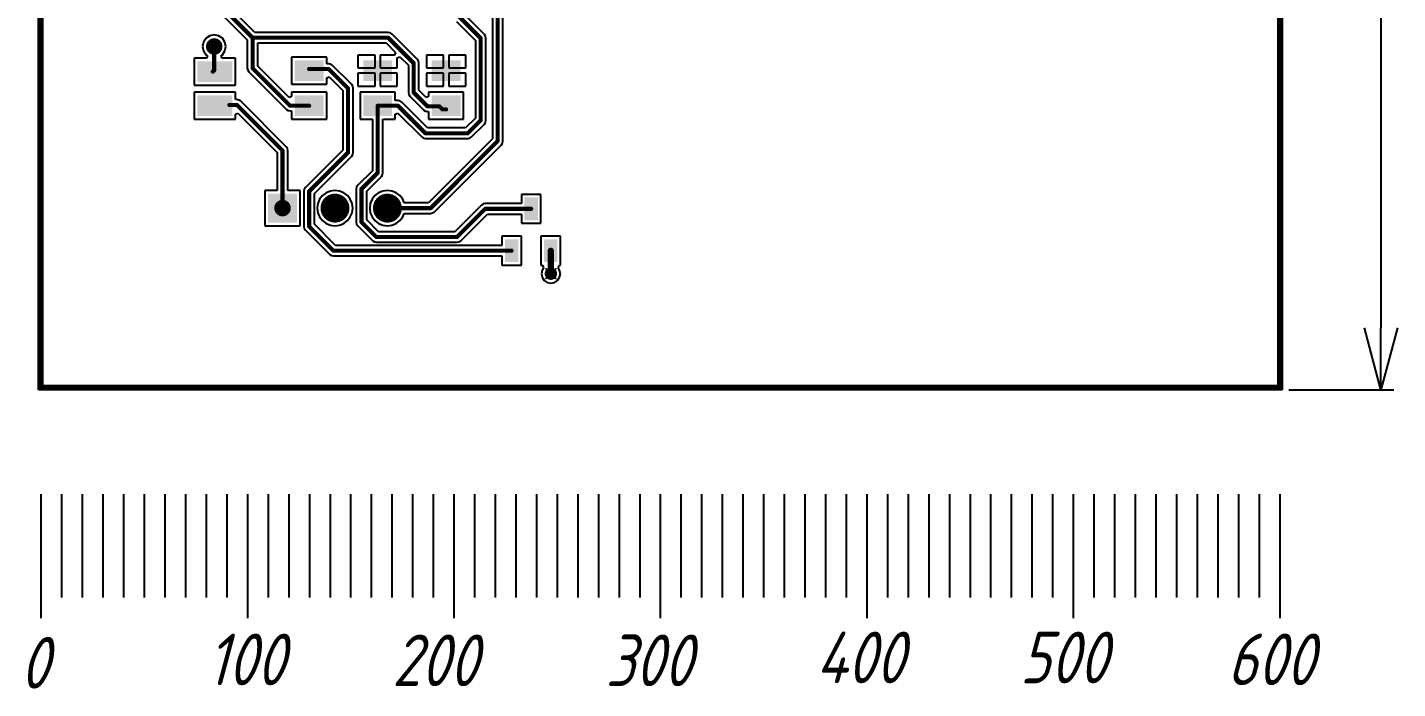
# Model space of a CAD drawing. Header units: millimetres. Extents: x 0 to 15120, y 0 to 9661.
# Drawn here: x 100.5 to 233.3, y 196.2 to 260.3 of the extents above; entities that cross this region are included whole.
import ezdxf

# ---------------------------------------------------------------- set-up
doc = ezdxf.new("R2010")
doc.units = ezdxf.units.MM
for name, color, linetype in [('DrillDrawing', 1, 'Continuous'), ('Mechanical1', 6, 'Continuous'), ('PadHoleLayer', 156, 'Continuous'), ('TopLayer', 1, 'Continuous')]:
    doc.layers.add(name, color=color, linetype=linetype)
doc.styles.get("Standard").update_dxf_attribs({"font": ''})
doc.styles.get('Standard').set_extended_font_data('GOST type A')
doc.dimstyles.new('ISO-25', dxfattribs={"dimtxt": 2.5, "dimasz": 6, "dimexe": 1.25, "dimexo": 0.625, "dimtad": 1, "dimtxsty": 'Standard', "dimblk": 'OPEN30', "dimcen": 2.5, "dimadec": 0, "dimazin": 0, "dimtfac": 1, "dimtmove": 0, "dimatfit": 3, "dimldrblk": 'OPEN30', "dimfxl": 1, "dimarcsym": 0})

# ---------------------------------------------------------------- blocks, each defined once
blk = doc.blocks.new('_Open30')
at = {"color": 0, "linetype": 'ByBlock', "lineweight": -2}
for p, q in [((-1, 0.268), (0, 0)), ((0, 0), (-1, -0.268)), ((0, 0), (-1, 0))]:
    blk.add_line(p, q, dxfattribs=at)
blk = doc.blocks.new('*D80')
at = {"color": 0, "lineweight": -2, "transparency": 16777216}
for p, q in [((222.71, 355.68), (232.9, 355.68)), ((231.65, 349.68), (231.65, 231.18)), ((222.71, 225.18), (232.9, 225.18))]:
    blk.add_line(p, q, dxfattribs=at)
at = {"layer": 'Defpoints', "color": 0, "transparency": 16777216}
for p in [(222.08, 355.68), (222.08, 225.18), (231.65, 225.18)]:
    blk.add_point(p, dxfattribs=at)
at = {"color": 0, "lineweight": -2, "transparency": 16777216, "xscale": 6, "yscale": 6, "zscale": 6}
for p, rotation in [((231.65, 355.68), 90), ((231.65, 225.18), 270)]:
    blk.add_blockref('_Open30', p, dxfattribs=dict(at, rotation=rotation))
at = {"color": 0, "transparency": 16777216, "insert": (228.15, 290.43), "char_height": 2.5, "attachment_point": 5, "rotation": 90}
blk.add_mtext('{\\fGOST type A|b0|i1|c204|p34;\\H2x;65±0,1}', dxfattribs=at)
blk = doc.blocks.new('*U63')
blk.add_line((0.25, -7.02), (0.25, -17.02))
blk = doc.blocks.new('*U64')
at = {"color": 0, "linetype": 'ByBlock', "lineweight": -2, "transparency": 16777216}
for p in [(14750.66, 9506.83), (14752.66, 9506.83), (14754.66, 9506.83), (14756.66, 9506.83), (14758.66, 9506.83), (14760.66, 9506.83), (14762.66, 9506.83), (14764.66, 9506.83), (14766.66, 9506.83), (14768.66, 9506.83), (14770.66, 9506.83), (14772.66, 9506.83), (14774.66, 9506.83), (14776.66, 9506.83), (14778.66, 9506.83), (14780.66, 9506.83), (14782.66, 9506.83), (14784.66, 9506.83), (14786.66, 9506.83), (14788.66, 9506.83), (14790.66, 9506.83), (14792.66, 9506.83), (14794.66, 9506.83), (14796.66, 9506.83), (14798.66, 9506.83), (14800.66, 9506.83), (14802.66, 9506.83), (14804.66, 9506.83), (14806.66, 9506.83), (14808.66, 9506.83), (14810.66, 9506.83), (14812.66, 9506.83), (14814.66, 9506.83), (14816.66, 9506.83), (14818.66, 9506.83), (14820.66, 9506.83), (14822.66, 9506.83), (14824.66, 9506.83), (14826.66, 9506.83), (14828.66, 9506.83), (14830.66, 9506.83), (14832.66, 9506.83), (14834.66, 9506.83), (14836.66, 9506.83), (14838.66, 9506.83), (14840.66, 9506.83), (14842.66, 9506.83), (14844.66, 9506.83), (14846.66, 9506.83), (14848.66, 9506.83), (14850.66, 9506.83), (14852.66, 9506.83), (14854.66, 9506.83), (14856.66, 9506.83), (14858.66, 9506.83), (14860.66, 9506.83), (14862.66, 9506.83), (14864.66, 9506.83), (14866.66, 9506.83), (14868.66, 9506.83), (14870.66, 9506.83)]:
    blk.add_blockref('*U63', p, dxfattribs=at)
blk = doc.blocks.new('*U65')
blk.add_line((0.25, -22.2), (0.25, -34.2))
blk = doc.blocks.new('*U66')
at = {"color": 0, "linetype": 'ByBlock', "lineweight": -2, "transparency": 16777216}
for p in [(14750.66, 9506.83), (14770.66, 9506.83), (14790.66, 9506.83), (14810.66, 9506.83), (14830.66, 9506.83), (14850.66, 9506.83), (14870.66, 9506.83)]:
    blk.add_blockref('*U65', p, dxfattribs=at)

msp = doc.modelspace()

# ---------------------------------------------------------------- linework, layer by layer
at = {"layer": 'DrillDrawing', "const_width": 0.102}
for points in [[(118.11, 258.937), (119.126, 258.937)], [(118.11, 258.937), (118.618, 257.921)], [(118.618, 257.921), (119.126, 258.937)], [(124.729, 243.287), (125.745, 243.287)], [(124.729, 242.271), (124.729, 243.287)], [(125.745, 242.271), (125.745, 243.287)], [(129.809, 243.287), (130.825, 243.287)], [(129.809, 242.271), (129.809, 243.287)], [(130.825, 242.271), (130.825, 243.287)], [(134.889, 243.287), (135.905, 243.287)], [(134.889, 242.271), (134.889, 243.287)], [(135.905, 242.271), (135.905, 243.287)], [(124.729, 242.271), (125.745, 242.271)], [(129.809, 242.271), (130.825, 242.271)], [(134.889, 242.271), (135.905, 242.271)], [(150.726, 236.937), (151.234, 236.683)], [(150.726, 236.937), (150.98, 236.429)], [(150.726, 235.921), (150.98, 236.429)], [(151.234, 236.683), (151.742, 236.937)], [(151.488, 236.429), (151.742, 236.937)], [(151.488, 236.429), (151.742, 235.921)], [(150.726, 235.921), (151.234, 236.175)], [(151.234, 236.175), (151.742, 235.921)]]:
    msp.add_lwpolyline(points, dxfattribs=at)
at = {"layer": 'DrillDrawing', "const_width": 0.0508}
for points in [[(118.085, 258.937, 1), (118.136, 258.937, 1)], [(118.085, 258.937, 1), (118.136, 258.937, 1)], [(119.101, 258.937, 1), (119.152, 258.937, 1)], [(119.101, 258.937, 1), (119.152, 258.937, 1)], [(118.593, 257.921, 1), (118.644, 257.921, 1)], [(118.593, 257.921, 1), (118.644, 257.921, 1)], [(124.704, 243.287, 1), (124.755, 243.287, 1)], [(124.704, 243.287, 1), (124.755, 243.287, 1)], [(125.72, 243.287, 1), (125.771, 243.287, 1)], [(125.72, 243.287, 1), (125.771, 243.287, 1)], [(129.784, 243.287, 1), (129.835, 243.287, 1)], [(129.784, 243.287, 1), (129.835, 243.287, 1)], [(130.8, 243.287, 1), (130.851, 243.287, 1)], [(130.8, 243.287, 1), (130.851, 243.287, 1)], [(134.864, 243.287, 1), (134.915, 243.287, 1)], [(134.864, 243.287, 1), (134.915, 243.287, 1)], [(135.88, 243.287, 1), (135.931, 243.287, 1)], [(135.88, 243.287, 1), (135.931, 243.287, 1)], [(124.704, 242.271, 1), (124.755, 242.271, 1)], [(124.704, 242.271, 1), (124.755, 242.271, 1)], [(125.72, 242.271, 1), (125.771, 242.271, 1)], [(125.72, 242.271, 1), (125.771, 242.271, 1)], [(129.784, 242.271, 1), (129.835, 242.271, 1)], [(129.784, 242.271, 1), (129.835, 242.271, 1)], [(130.8, 242.271, 1), (130.851, 242.271, 1)], [(130.8, 242.271, 1), (130.851, 242.271, 1)], [(134.864, 242.271, 1), (134.915, 242.271, 1)], [(134.864, 242.271, 1), (134.915, 242.271, 1)], [(135.88, 242.271, 1), (135.931, 242.271, 1)], [(135.88, 242.271, 1), (135.931, 242.271, 1)], [(150.7, 236.937, 1), (150.751, 236.937, 1)], [(150.7, 236.937, 1), (150.751, 236.937, 1)], [(150.954, 236.429, 1), (151.005, 236.429, 1)], [(150.954, 236.429, 1), (151.005, 236.429, 1)], [(151.208, 236.683, 1), (151.259, 236.683, 1)], [(151.208, 236.683, 1), (151.259, 236.683, 1)], [(151.462, 236.429, 1), (151.513, 236.429, 1)], [(151.462, 236.429, 1), (151.513, 236.429, 1)], [(151.716, 236.937, 1), (151.767, 236.937, 1)], [(151.716, 236.937, 1), (151.767, 236.937, 1)], [(150.7, 235.921, 1), (150.751, 235.921, 1)], [(150.7, 235.921, 1), (150.751, 235.921, 1)], [(151.208, 236.175, 1), (151.259, 236.175, 1)], [(151.208, 236.175, 1), (151.259, 236.175, 1)], [(151.716, 235.921, 1), (151.767, 235.921, 1)], [(151.716, 235.921, 1), (151.767, 235.921, 1)]]:
    msp.add_lwpolyline(points, format="xyb", close=True, dxfattribs=at)
at = {"layer": 'Mechanical1', "lineweight": 20, "const_width": 0.508}
for points in [[(101.834, 225.429), (101.834, 355.429)], [(101.834, 225.429), (221.834, 225.429)]]:
    msp.add_lwpolyline(points, dxfattribs=at)
at = {"layer": 'Mechanical1', "const_width": 0.508}
msp.add_lwpolyline([(221.834, 355.429), (221.834, 225.429)], dxfattribs=at)
at = {"layer": 'Mechanical1', "lineweight": 20, "const_width": 0.254}
for points in [[(101.707, 225.429, 1), (101.961, 225.429, 1)], [(101.707, 225.429, 1), (101.961, 225.429, 1)], [(221.707, 225.429, 1), (221.961, 225.429, 1)], [(221.707, 225.429, 1), (221.961, 225.429, 1)]]:
    msp.add_lwpolyline(points, format="xyb", close=True, dxfattribs=at)
at = {"layer": 'PadHoleLayer', "const_width": 0.8}
for points in [[(124.837, 242.779, 1), (125.637, 242.779, 1)], [(129.917, 242.779, 1), (130.717, 242.779, 1)], [(134.997, 242.779, 1), (135.797, 242.779, 1)]]:
    msp.add_lwpolyline(points, format="xyb", close=True, dxfattribs=at)
at = {"layer": 'TopLayer'}
for p, q in [((101.583, 225.179), (101.583, 355.679)), ((222.084, 355.679), (222.084, 225.179)), ((145.574, 268.168), (145.574, 249.491)), ((146.594, 249.279), (146.594, 268.379)), ((122.545, 259.789), (116.594, 265.741)), ((115.723, 265.169), (121.824, 259.068)), ((144.794, 259.59), (142.657, 261.727)), ((142.086, 260.857), (143.924, 259.018)), ((117.582, 258.859), (117.497, 258.429)), ((117.825, 259.223), (117.582, 258.859)), ((118.189, 259.466), (117.825, 259.223)), ((118.618, 259.551), (118.189, 259.466)), ((119.047, 259.466), (118.618, 259.551)), ((119.411, 259.223), (119.047, 259.466)), ((119.654, 258.859), (119.411, 259.223)), ((119.74, 258.429), (119.654, 258.859)), ((121.824, 259.068), (121.824, 256.329)), ((135.484, 259.789), (122.545, 259.789)), ((135.679, 259.75), (135.484, 259.789)), ((135.844, 259.64), (135.679, 259.75)), ((138.294, 257.19), (135.844, 259.64)), ((143.924, 259.018), (143.924, 251.491)), ((144.905, 259.425), (144.794, 259.59)), ((144.944, 259.229), (144.905, 259.425)), ((144.944, 251.279), (144.944, 259.229)), ((117.497, 258.429), (117.582, 258)), ((117.582, 258), (117.825, 257.636)), ((117.825, 257.636), (117.954, 257.55)), ((117.954, 257.55), (117.877, 257.296)), ((119.283, 257.55), (119.411, 257.636)), ((119.36, 257.296), (119.283, 257.55)), ((119.411, 257.636), (119.654, 258)), ((119.654, 258), (119.74, 258.429)), ((122.844, 256.541), (122.844, 258.77)), ((122.844, 258.77), (135.273, 258.77)), ((134.195, 257.606), (132.541, 257.606)), ((132.541, 257.606), (132.541, 256.352)), ((134.195, 256.352), (134.195, 257.606)), ((136.077, 257.606), (134.703, 257.606)), ((134.703, 257.606), (134.703, 256.352)), ((135.273, 258.77), (136.182, 257.86)), ((136.182, 257.86), (136.077, 257.606)), ((140.83, 257.606), (139.176, 257.606)), ((139.176, 257.606), (139.176, 256.352)), ((140.83, 256.352), (140.83, 257.606)), ((142.992, 257.606), (141.338, 257.606)), ((141.338, 257.606), (141.338, 256.352)), ((142.992, 256.352), (142.992, 257.606)), ((117.877, 257.296), (116.678, 257.296)), ((116.678, 257.296), (116.678, 254.696)), ((120.678, 257.296), (119.36, 257.296)), ((120.678, 254.696), (120.678, 257.296)), ((121.824, 256.329), (121.863, 256.134)), ((125.879, 253.506), (122.844, 256.541)), ((129.513, 257.398), (126.113, 257.398)), ((126.113, 257.398), (126.113, 254.798)), ((129.513, 256.756), (129.513, 257.398)), ((129.717, 256.756), (129.513, 256.756)), ((129.913, 256.717), (129.717, 256.756)), ((130.078, 256.606), (129.913, 256.717)), ((131.944, 254.74), (130.078, 256.606)), ((132.541, 256.352), (134.195, 256.352)), ((134.703, 256.352), (136.357, 256.352)), ((136.357, 257.327), (136.611, 257.432)), ((136.357, 256.352), (136.357, 257.327)), ((136.611, 257.432), (137.424, 256.618)), ((137.424, 256.618), (137.424, 253.979)), ((138.405, 257.025), (138.294, 257.19)), ((138.444, 256.829), (138.405, 257.025)), ((138.444, 254.191), (138.444, 256.829)), ((139.176, 256.352), (140.83, 256.352)), ((141.338, 256.352), (142.992, 256.352)), ((121.863, 256.134), (121.973, 255.969)), ((121.973, 255.969), (125.608, 252.334)), ((129.513, 255.397), (129.748, 255.495)), ((129.513, 254.798), (129.513, 255.397)), ((129.748, 255.495), (131.074, 254.168)), ((134.195, 255.844), (132.541, 255.844)), ((132.541, 255.844), (132.541, 254.59)), ((134.195, 254.59), (134.195, 255.844)), ((136.357, 255.844), (134.703, 255.844)), ((134.703, 255.844), (134.703, 254.59)), ((136.357, 254.59), (136.357, 255.844)), ((140.83, 255.844), (139.176, 255.844)), ((139.176, 255.844), (139.176, 254.59)), ((140.83, 254.59), (140.83, 255.844)), ((142.992, 255.844), (141.338, 255.844)), ((141.338, 255.844), (141.338, 254.59)), ((142.992, 254.59), (142.992, 255.844)), ((116.678, 254.696), (120.678, 254.696)), ((120.678, 253.994), (116.678, 253.994)), ((116.678, 253.994), (116.678, 251.394)), ((120.678, 253.285), (120.678, 253.994)), ((126.113, 253.603), (125.879, 253.506)), ((126.113, 254.798), (129.513, 254.798)), ((129.513, 253.994), (126.113, 253.994)), ((126.113, 253.994), (126.113, 253.603)), ((129.513, 251.394), (129.513, 253.994)), ((131.074, 254.168), (131.074, 248.391)), ((132.055, 254.575), (131.944, 254.74)), ((132.094, 254.379), (132.055, 254.575)), ((132.094, 248.179), (132.094, 254.379)), ((132.541, 254.59), (134.195, 254.59)), ((136.149, 253.994), (132.749, 253.994)), ((132.749, 253.994), (132.749, 251.394)), ((134.703, 254.59), (136.357, 254.59)), ((136.149, 253.204), (136.149, 253.994)), ((137.424, 253.979), (137.463, 253.784)), ((137.463, 253.784), (137.573, 253.619)), ((137.573, 253.619), (138.923, 252.269)), ((139.149, 253.485), (138.444, 254.191)), ((139.384, 253.582), (139.149, 253.485)), ((139.176, 254.59), (140.83, 254.59)), ((142.784, 253.994), (139.384, 253.994)), ((139.384, 253.994), (139.384, 253.582)), ((141.338, 254.59), (142.992, 254.59)), ((142.784, 251.394), (142.784, 253.994)), ((120.823, 253.285), (120.678, 253.285)), ((121.018, 253.246), (120.823, 253.285)), ((121.184, 253.136), (121.018, 253.246)), ((125.598, 248.721), (121.184, 253.136)), ((125.608, 252.334), (125.774, 252.223)), ((125.774, 252.223), (125.969, 252.185)), ((136.419, 253.204), (136.149, 253.204)), ((136.614, 253.165), (136.419, 253.204)), ((136.779, 253.055), (136.614, 253.165)), ((139.295, 250.539), (136.779, 253.055)), ((138.923, 252.269), (139.089, 252.159)), ((116.678, 251.394), (120.678, 251.394)), ((120.678, 251.868), (120.913, 251.965)), ((120.678, 251.394), (120.678, 251.868)), ((120.913, 251.965), (124.728, 248.15)), ((125.969, 252.185), (126.113, 252.185)), ((126.113, 252.185), (126.113, 251.394)), ((126.113, 251.394), (129.513, 251.394)), ((132.749, 251.394), (133.939, 251.394)), ((133.939, 251.394), (133.939, 246.405)), ((134.958, 246.194), (134.958, 251.394)), ((134.958, 251.394), (136.149, 251.394)), ((136.149, 251.885), (136.403, 251.99)), ((136.149, 251.394), (136.149, 251.885)), ((136.403, 251.99), (138.723, 249.669)), ((139.089, 252.159), (139.284, 252.12)), ((139.284, 252.12), (139.384, 252.12)), ((139.384, 252.12), (139.384, 251.394)), ((139.384, 251.394), (142.784, 251.394)), ((143.924, 251.491), (142.973, 250.539)), ((143.544, 249.669), (144.794, 250.919)), ((144.794, 250.919), (144.905, 251.084)), ((144.905, 251.084), (144.944, 251.279)), ((138.723, 249.669), (138.889, 249.559)), ((138.889, 249.559), (139.084, 249.52)), ((142.973, 250.539), (139.295, 250.539)), ((143.184, 249.52), (143.379, 249.559)), ((143.379, 249.559), (143.544, 249.669)), ((125.708, 248.556), (125.598, 248.721)), ((125.747, 248.361), (125.708, 248.556)), ((125.747, 244.479), (125.747, 248.361)), ((131.074, 248.391), (127.453, 244.769)), ((139.084, 249.52), (143.184, 249.52)), ((145.574, 249.491), (139.373, 243.289)), ((139.944, 242.419), (146.444, 248.919)), ((146.444, 248.919), (146.555, 249.084)), ((146.555, 249.084), (146.594, 249.279)), ((124.728, 248.15), (124.728, 244.479)), ((128.323, 244.198), (131.944, 247.819)), ((131.944, 247.819), (132.055, 247.984)), ((132.055, 247.984), (132.094, 248.179)), ((133.939, 246.405), (132.523, 244.99)), ((133.394, 244.418), (134.809, 245.834)), ((134.809, 245.834), (134.919, 245.999)), ((134.919, 245.999), (134.958, 246.194)), ((124.728, 244.479), (123.537, 244.479)), ((123.537, 244.479), (123.537, 241.079)), ((126.937, 244.479), (125.747, 244.479)), ((126.937, 241.079), (126.937, 244.479)), ((127.342, 244.604), (127.303, 244.409)), ((127.303, 244.409), (127.303, 241.01)), ((127.453, 244.769), (127.342, 244.604)), ((129.46, 244.264), (129.105, 243.992)), ((129.874, 244.436), (129.46, 244.264)), ((130.317, 244.494), (129.874, 244.436)), ((130.761, 244.436), (130.317, 244.494)), ((131.175, 244.264), (130.761, 244.436)), ((131.53, 243.992), (131.175, 244.264)), ((132.413, 244.825), (132.374, 244.629)), ((132.374, 244.629), (132.374, 241.429)), ((132.523, 244.99), (132.413, 244.825)), ((133.394, 241.641), (133.394, 244.418)), ((134.54, 244.264), (134.185, 243.992)), ((134.954, 244.436), (134.54, 244.264)), ((135.397, 244.494), (134.954, 244.436)), ((135.841, 244.436), (135.397, 244.494)), ((136.255, 244.264), (135.841, 244.436)), ((136.61, 243.992), (136.255, 244.264)), ((128.323, 241.221), (128.323, 244.198)), ((128.661, 243.223), (128.603, 242.779)), ((128.833, 243.637), (128.661, 243.223)), ((129.105, 243.992), (128.833, 243.637)), ((131.802, 243.637), (131.53, 243.992)), ((131.974, 243.223), (131.802, 243.637)), ((132.032, 242.779), (131.974, 243.223)), ((133.741, 243.223), (133.683, 242.779)), ((133.913, 243.637), (133.741, 243.223)), ((134.185, 243.992), (133.913, 243.637)), ((136.882, 243.637), (136.61, 243.992)), ((137.026, 243.289), (136.882, 243.637)), ((139.373, 243.289), (137.026, 243.289)), ((144.505, 243.072), (141.923, 240.489)), ((144.67, 243.182), (144.505, 243.072)), ((144.866, 243.221), (144.67, 243.182)), ((148.373, 243.221), (144.866, 243.221)), ((150.273, 244.111), (148.373, 244.111)), ((148.373, 244.111), (148.373, 243.221)), ((150.273, 241.311), (150.273, 244.111)), ((128.603, 242.779), (128.661, 242.336)), ((128.661, 242.336), (128.833, 241.922)), ((128.833, 241.922), (129.105, 241.567)), ((131.53, 241.567), (131.802, 241.922)), ((131.802, 241.922), (131.974, 242.336)), ((131.974, 242.336), (132.032, 242.779)), ((134.545, 240.489), (133.394, 241.641)), ((133.683, 242.779), (133.741, 242.336)), ((133.741, 242.336), (133.913, 241.922)), ((133.913, 241.922), (134.185, 241.567)), ((136.61, 241.567), (136.882, 241.922)), ((136.882, 241.922), (137.026, 242.27)), ((137.026, 242.27), (139.584, 242.27)), ((139.584, 242.27), (139.779, 242.308)), ((139.779, 242.308), (139.944, 242.419)), ((142.494, 239.619), (145.077, 242.201)), ((145.077, 242.201), (148.373, 242.201)), ((148.373, 242.201), (148.373, 241.311)), ((123.537, 241.079), (126.937, 241.079)), ((127.303, 241.01), (127.342, 240.815)), ((127.342, 240.815), (127.453, 240.65)), ((127.453, 240.65), (129.804, 238.299)), ((130.375, 239.169), (128.323, 241.221)), ((129.105, 241.567), (129.46, 241.295)), ((129.46, 241.295), (129.874, 241.123)), ((129.874, 241.123), (130.317, 241.065)), ((130.317, 241.065), (130.761, 241.123)), ((130.761, 241.123), (131.175, 241.295)), ((131.175, 241.295), (131.53, 241.567)), ((132.374, 241.429), (132.413, 241.234)), ((132.413, 241.234), (132.523, 241.069)), ((132.523, 241.069), (133.973, 239.619)), ((134.185, 241.567), (134.54, 241.295)), ((134.54, 241.295), (134.954, 241.123)), ((141.923, 240.489), (134.545, 240.489)), ((134.954, 241.123), (135.397, 241.065)), ((135.397, 241.065), (135.841, 241.123)), ((135.841, 241.123), (136.255, 241.295)), ((136.255, 241.295), (136.61, 241.567)), ((148.373, 241.311), (150.273, 241.311)), ((146.473, 239.169), (130.375, 239.169)), ((133.973, 239.619), (134.139, 239.509)), ((134.139, 239.509), (134.334, 239.47)), ((134.334, 239.47), (142.134, 239.47)), ((142.134, 239.47), (142.329, 239.509)), ((142.329, 239.509), (142.494, 239.619)), ((148.373, 240.047), (146.473, 240.047)), ((146.473, 240.047), (146.473, 239.169)), ((148.373, 237.247), (148.373, 240.047)), ((152.173, 240.047), (150.273, 240.047)), ((150.273, 240.047), (150.273, 237.247)), ((152.173, 237.247), (152.173, 240.047)), ((129.804, 238.299), (129.969, 238.188)), ((129.969, 238.188), (130.164, 238.149)), ((130.164, 238.149), (146.473, 238.149)), ((146.473, 238.149), (146.473, 237.247)), ((146.473, 237.247), (148.373, 237.247)), ((150.273, 237.247), (150.415, 237.247)), ((150.386, 236.781), (150.316, 236.429)), ((150.316, 236.429), (150.386, 236.078)), ((150.528, 236.993), (150.386, 236.781)), ((150.415, 237.247), (150.528, 236.993)), ((151.94, 236.993), (152.053, 237.247)), ((152.082, 236.781), (151.94, 236.993)), ((152.053, 237.247), (152.173, 237.247)), ((152.152, 236.429), (152.082, 236.781)), ((152.082, 236.078), (152.152, 236.429)), ((150.386, 236.078), (150.585, 235.781)), ((150.585, 235.781), (150.883, 235.582)), ((150.883, 235.582), (151.234, 235.512)), ((151.234, 235.512), (151.585, 235.582)), ((151.585, 235.582), (151.883, 235.781)), ((151.883, 235.781), (152.082, 236.078)), ((222.084, 225.179), (101.583, 225.179)), ((222.084, 225.179), (222.084, 225.179))]:
    msp.add_line(p, q, dxfattribs=at)
for points, const_width in [([(146.084, 249.279), (146.084, 268.379)], 0.4), ([(116.084, 265.529), (122.334, 259.279)], 0.4), ([(142.297, 261.367), (144.434, 259.229)], 0.4), ([(122.334, 259.279), (135.484, 259.279)], 0.4), ([(122.334, 256.329), (122.334, 259.279)], 0.4), ([(135.484, 259.279), (137.934, 256.829)], 0.4), ([(144.434, 251.279), (144.434, 259.229)], 0.4), ([(118.618, 256.131), (118.618, 258.429)], 0.4), ([(118.484, 255.996), (118.618, 256.131)], 0.4), ([(122.334, 256.329), (125.969, 252.694)], 0.4), ([(127.813, 256.246), (129.717, 256.246)], 0.4), ([(129.717, 256.246), (131.584, 254.379)], 0.4), ([(137.934, 253.979), (137.934, 256.829)], 0.4), ([(131.584, 248.179), (131.584, 254.379)], 0.4), ([(137.934, 253.979), (139.284, 252.629)], 0.4), ([(120.084, 252.775), (120.823, 252.775)], 0.4), ([(120.823, 252.775), (125.237, 248.361)], 0.4), ([(125.969, 252.694), (127.813, 252.694)], 0.4), ([(127.813, 252.694), (127.813, 252.694)], 0.4), ([(134.449, 252.694), (136.419, 252.694)], 0.4), ([(134.449, 246.194), (134.449, 252.694)], 0.4), ([(136.419, 252.694), (139.084, 250.029)], 0.4), ([(139.284, 252.629), (140.434, 252.629)], 0.4), ([(140.434, 252.629), (140.726, 252.337)], 0.4), ([(140.726, 252.337), (141.084, 252.337)], 0.4), ([(143.184, 250.029), (144.434, 251.279)], 0.4), ([(139.084, 250.029), (143.184, 250.029)], 0.4), ([(125.237, 242.779), (125.237, 248.361)], 0.4), ([(127.813, 244.409), (131.584, 248.179)], 0.4), ([(139.584, 242.779), (146.084, 249.279)], 0.4), ([(132.884, 244.629), (134.449, 246.194)], 0.4), ([(127.813, 241.01), (127.813, 244.409)], 0.4), ([(132.884, 241.429), (132.884, 244.629)], 0.4), ([(135.397, 242.779), (139.584, 242.779)], 0.4), ([(142.134, 239.979), (144.866, 242.711)], 0.4), ([(144.866, 242.711), (149.323, 242.711)], 0.4), ([(132.884, 241.429), (134.334, 239.979)], 0.4), ([(127.813, 241.01), (130.164, 238.659)], 0.4), ([(134.334, 239.979), (142.134, 239.979)], 0.4), ([(151.223, 238.647), (151.229, 238.642)], 0.6), ([(151.229, 236.435), (151.229, 238.642)], 0.6), ([(130.164, 238.659), (147.423, 238.659)], 0.4), ([(147.423, 238.647), (147.423, 238.659)], 0.4), ([(151.229, 236.435), (151.234, 236.429)], 0.6)]:
    msp.add_lwpolyline(points, dxfattribs=dict(at, const_width=const_width))
for points, const_width in [([(118.218, 258.429, 1), (119.018, 258.429, 1)], 0.8), ([(122.234, 259.279, 1), (122.434, 259.279, 1)], 0.2), ([(122.234, 259.279, 1), (122.434, 259.279, 1)], 0.2), ([(122.234, 259.279, 1), (122.434, 259.279, 1)], 0.2), ([(135.384, 259.279, 1), (135.584, 259.279, 1)], 0.2), ([(135.384, 259.279, 1), (135.584, 259.279, 1)], 0.2), ([(144.334, 259.229, 1), (144.534, 259.229, 1)], 0.2), ([(144.334, 259.229, 1), (144.534, 259.229, 1)], 0.2), ([(118.518, 258.429, 1), (118.718, 258.429, 1)], 0.2), ([(118.384, 255.996, 1), (118.584, 255.996, 1)], 0.2), ([(118.518, 256.131, 1), (118.718, 256.131, 1)], 0.2), ([(118.518, 256.131, 1), (118.718, 256.131, 1)], 0.2), ([(122.234, 256.329, 1), (122.434, 256.329, 1)], 0.2), ([(122.234, 256.329, 1), (122.434, 256.329, 1)], 0.2), ([(127.713, 256.246, 1), (127.913, 256.246, 1)], 0.2), ([(129.617, 256.246, 1), (129.817, 256.246, 1)], 0.2), ([(129.617, 256.246, 1), (129.817, 256.246, 1)], 0.2), ([(137.834, 256.829, 1), (138.034, 256.829, 1)], 0.2), ([(137.834, 256.829, 1), (138.034, 256.829, 1)], 0.2), ([(131.484, 254.379, 1), (131.684, 254.379, 1)], 0.2), ([(131.484, 254.379, 1), (131.684, 254.379, 1)], 0.2), ([(137.834, 253.979, 1), (138.034, 253.979, 1)], 0.2), ([(137.834, 253.979, 1), (138.034, 253.979, 1)], 0.2), ([(119.984, 252.775, 1), (120.184, 252.775, 1)], 0.2), ([(120.723, 252.775, 1), (120.923, 252.775, 1)], 0.2), ([(120.723, 252.775, 1), (120.923, 252.775, 1)], 0.2), ([(125.869, 252.694, 1), (126.069, 252.694, 1)], 0.2), ([(125.869, 252.694, 1), (126.069, 252.694, 1)], 0.2), ([(127.713, 252.694, 1), (127.913, 252.694, 1)], 0.2), ([(127.713, 252.694, 1), (127.913, 252.694, 1)], 0.2), ([(127.713, 252.694, 1), (127.913, 252.694, 1)], 0.2), ([(134.349, 252.694, 1), (134.549, 252.694, 1)], 0.2), ([(134.349, 252.694, 1), (134.549, 252.694, 1)], 0.2), ([(136.319, 252.694, 1), (136.519, 252.694, 1)], 0.2), ([(136.319, 252.694, 1), (136.519, 252.694, 1)], 0.2), ([(139.184, 252.629, 1), (139.384, 252.629, 1)], 0.2), ([(139.184, 252.629, 1), (139.384, 252.629, 1)], 0.2), ([(140.334, 252.629, 1), (140.534, 252.629, 1)], 0.2), ([(140.334, 252.629, 1), (140.534, 252.629, 1)], 0.2), ([(140.626, 252.337, 1), (140.826, 252.337, 1)], 0.2), ([(140.626, 252.337, 1), (140.826, 252.337, 1)], 0.2), ([(140.984, 252.337, 1), (141.184, 252.337, 1)], 0.2), ([(144.334, 251.279, 1), (144.534, 251.279, 1)], 0.2), ([(144.334, 251.279, 1), (144.534, 251.279, 1)], 0.2), ([(138.984, 250.029, 1), (139.184, 250.029, 1)], 0.2), ([(138.984, 250.029, 1), (139.184, 250.029, 1)], 0.2), ([(143.084, 250.029, 1), (143.284, 250.029, 1)], 0.2), ([(143.084, 250.029, 1), (143.284, 250.029, 1)], 0.2), ([(125.137, 248.361, 1), (125.337, 248.361, 1)], 0.2), ([(125.137, 248.361, 1), (125.337, 248.361, 1)], 0.2), ([(131.484, 248.179, 1), (131.684, 248.179, 1)], 0.2), ([(131.484, 248.179, 1), (131.684, 248.179, 1)], 0.2), ([(145.984, 249.279, 1), (146.184, 249.279, 1)], 0.2), ([(145.984, 249.279, 1), (146.184, 249.279, 1)], 0.2), ([(134.349, 246.194, 1), (134.549, 246.194, 1)], 0.2), ([(134.349, 246.194, 1), (134.549, 246.194, 1)], 0.2), ([(127.713, 244.409, 1), (127.913, 244.409, 1)], 0.2), ([(127.713, 244.409, 1), (127.913, 244.409, 1)], 0.2), ([(132.784, 244.629, 1), (132.984, 244.629, 1)], 0.2), ([(132.784, 244.629, 1), (132.984, 244.629, 1)], 0.2), ([(125.137, 242.779, 1), (125.337, 242.779, 1)], 0.2), ([(129.617, 242.779, 1), (131.017, 242.779, 1)], 1.4), ([(134.697, 242.779, 1), (136.097, 242.779, 1)], 1.4), ([(135.297, 242.779, 1), (135.497, 242.779, 1)], 0.2), ([(139.484, 242.779, 1), (139.684, 242.779, 1)], 0.2), ([(139.484, 242.779, 1), (139.684, 242.779, 1)], 0.2), ([(144.766, 242.711, 1), (144.966, 242.711, 1)], 0.2), ([(144.766, 242.711, 1), (144.966, 242.711, 1)], 0.2), ([(149.223, 242.711, 1), (149.423, 242.711, 1)], 0.2), ([(132.784, 241.429, 1), (132.984, 241.429, 1)], 0.2), ([(132.784, 241.429, 1), (132.984, 241.429, 1)], 0.2), ([(127.713, 241.01, 1), (127.913, 241.01, 1)], 0.2), ([(127.713, 241.01, 1), (127.913, 241.01, 1)], 0.2), ([(134.234, 239.979, 1), (134.434, 239.979, 1)], 0.2), ([(134.234, 239.979, 1), (134.434, 239.979, 1)], 0.2), ([(142.034, 239.979, 1), (142.234, 239.979, 1)], 0.2), ([(142.034, 239.979, 1), (142.234, 239.979, 1)], 0.2), ([(151.073, 238.647, 1), (151.373, 238.647, 1)], 0.3), ([(151.079, 238.642, 1), (151.379, 238.642, 1)], 0.3), ([(151.079, 238.642, 1), (151.379, 238.642, 1)], 0.3), ([(130.064, 238.659, 1), (130.264, 238.659, 1)], 0.2), ([(130.064, 238.659, 1), (130.264, 238.659, 1)], 0.2), ([(147.323, 238.659, 1), (147.523, 238.659, 1)], 0.2), ([(147.323, 238.659, 1), (147.523, 238.659, 1)], 0.2), ([(147.323, 238.647, 1), (147.523, 238.647, 1)], 0.2), ([(150.934, 236.429, 1), (151.534, 236.429, 1)], 0.6), ([(151.079, 236.435, 1), (151.379, 236.435, 1)], 0.3), ([(151.079, 236.435, 1), (151.379, 236.435, 1)], 0.3), ([(151.084, 236.429, 1), (151.384, 236.429, 1)], 0.3)]:
    msp.add_lwpolyline(points, format="xyb", close=True, dxfattribs=dict(at, const_width=const_width))
for points in [[(116.978, 256.996), (116.978, 254.996), (120.378, 256.996), (120.378, 254.996)], [(129.213, 255.098), (129.213, 257.098), (126.413, 255.098), (126.413, 257.098)], [(135.849, 255.098), (135.849, 257.098), (133.049, 255.098), (133.049, 257.098)], [(142.484, 255.098), (142.484, 257.098), (139.684, 255.098), (139.684, 257.098)], [(116.978, 253.694), (116.978, 251.694), (120.378, 253.694), (120.378, 251.694)], [(129.213, 251.694), (129.213, 253.694), (126.413, 251.694), (126.413, 253.694)], [(135.849, 251.694), (135.849, 253.694), (133.049, 251.694), (133.049, 253.694)], [(142.484, 251.694), (142.484, 253.694), (139.684, 251.694), (139.684, 253.694)], [(126.637, 244.179), (123.837, 244.179), (126.637, 241.379), (123.837, 241.379)], [(148.673, 241.611), (149.973, 241.611), (148.673, 243.811), (149.973, 243.811)], [(146.773, 237.547), (148.073, 237.547), (146.773, 239.747), (148.073, 239.747)], [(150.573, 237.547), (151.873, 237.547), (150.573, 239.747), (151.873, 239.747)]]:
    msp.add_solid(points, dxfattribs=at)

# ---------------------------------------------------------------- block references
for name, p in [('*U64', (-14649.074, -9284.744)), ('*U66', (-14649.074, -9269.566))]:
    msp.add_blockref(name, p)

# ---------------------------------------------------------------- texts
at = {"char_height": 5, "attachment_point": 1}
for s, insert in [('{\\fGOST type A|b0|i1|c204|p34;400}', (176.889, 201.764)), ('{\\fGOST type A|b0|i1|c204|p34;500}', (196.67, 201.761)), ('{\\fGOST type A|b0|i1|c204|p34;0}', (99.796, 201.249)), ('{\\fGOST type A|b0|i1|c204|p34;100}', (117.894, 201.569)), ('{\\fGOST type A|b0|i1|c204|p34;200}', (135.845, 201.485)), ('{\\fGOST type A|b0|i1|c204|p34;300}', (156.527, 201.482)), ('{\\fGOST type A|b0|i1|c204|p34;600}', (216.728, 201.582))]:
    msp.add_mtext_dynamic_manual_height_columns(s, width=7.39927, gutter_width=12.5, heights=[0], dxfattribs=dict(at, insert=insert))

# ---------------------------------------------------------------- dimensions: what is measured, and where the dimension line sits
dim = msp.add_aligned_dim(p1=(222.084, 355.679), p2=(222.084, 225.179), distance=9.567, text='{\\fGOST type A|b0|i1|c204|p34;\\H2x;65±0,1}', dimstyle='ISO-25')
dim.commit()
dim.dimension.update_dxf_attribs({"geometry": '*D80', "text_midpoint": (228.151, 290.429)})

doc.saveas('drawing.dxf')
